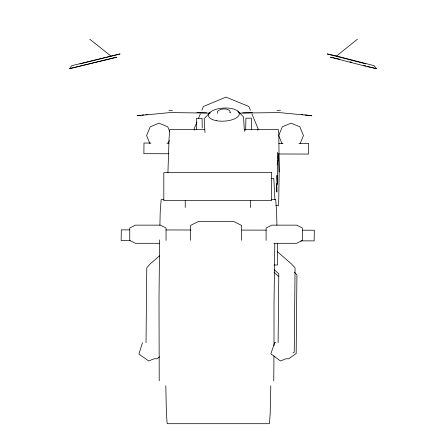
<?xml version="1.0" encoding="UTF-8"?>
<svg xmlns="http://www.w3.org/2000/svg" width="446" height="446" viewBox="0 0 446 446"><rect width="100%" height="100%" fill="white"/><g stroke="black" fill="none" stroke-linecap="round" stroke-linejoin="round"><path stroke-width="0.67" d="M273.749 380.862L273.95 355.986M146.026 342.679L146.767 267.929L149.711 264.294L159.529 255.853M278.114 342.628L278.8 273.749L274.229 269.752M196.357 129.758L196.535 118.335L202.088 118.318L202.222 128.074M245.69 130.277L245.88 118.19L251.433 118.173L251.594 130.015M159.596 239.892L159.005 298.608L159.216 380.862M159.908 225.33L160.198 212.162L161.151 199.54L163.922 199.54M270.789 385.796L270.187 413.732L269.429 423.7L167.172 423.7L166.414 413.732L165.812 385.796M274.803 243.622L274.011 304.847L274.011 345.622M167.919 172.741L169.067 138.299L169.787 129.591L204.608 129.591M142.48 342.667L138.94 354.074L148.696 360.965L154.149 358.779L156.992 358.779L159.584 356.828M168.008 143.701L169.302 140.574M196.942 122.12L194.094 129.006L194.612 130.26M198.503 118.363L200.315 113.975M201.871 110.218L203.426 106.46L225.971 97.122L248.846 106.46L250.401 110.218M257.66 130.26L258.184 129.006L251.957 113.975M300.097 143.701L303.464 135.567L299.835 126.803L291.076 123.174L282.312 126.803L278.689 135.567L282.056 143.701M69.604 68.645L116.78 57.188L69.604 68.645L71.706 65.701L120.08 53.944L79.879 63.889M210.033 112.492L204.19 118.675L204.982 132.518M365.77 63.889L327.13 53.944L336.557 56.012L357.436 39.198M292.994 352.819L294.226 352.368L295.062 267.929L291.818 264.294L277.15 251.466M140.462 115.308L137.056 115.748L170.177 112.57L210.161 113.111M141.828 115.135L143.874 114.867M145.914 114.605L147.28 114.427M276.999 110.385L280.484 110.262M242.719 112.86L252.453 112.621M239.106 113.111L279.068 112.57L311.843 115.748L304.986 114.851M244.308 129.591L278.438 129.591L278.828 134.029L279.163 171.888M271.72 178.4L273.805 178.4L274.937 199.646M271.53 199.54L275.684 199.54L276.637 212.162L276.921 225.33M275.862 205.439L278.65 205.439L279.168 173.377L278.739 155.994L278.477 153.82L278.393 160.711L277.596 152.359L277.256 164.853L277.518 160.911L277.713 180.256L277.496 184.254L276.933 175.479L276.882 192.092L276.342 183.585M159.657 243.299L135.445 243.299L129.747 240.444L129.747 227.99L135.445 225.141L160.354 225.141L166.051 227.99L166.051 240.444M273.866 243.299L296.696 243.299L302.394 240.444L302.394 227.99L296.696 225.141L271.792 225.141L266.095 227.99L266.095 240.444M274.078 264.996L277.546 264.996L277.312 243.36M150.932 143.049L143.98 143.038L143.88 153.692L168.895 153.747M166.91 143.088L168.995 143.094M278.783 143.339L282.954 143.344M298.937 143.383L308.665 143.406L308.56 154.06L278.683 153.993M129.669 229.88L121.306 229.863L121.156 240.522L130.21 240.539M165.901 229.946L190.988 229.997M241.855 230.091L266.24 230.142M302.477 230.208L314.318 230.231L314.168 240.89L300.927 240.862M196.881 112.621L206.598 112.86M168.945 110.262L172.39 110.379M301.557 114.399L302.929 114.577M336.557 56.012L374.205 65.701L376.396 68.645L367.961 66.833L330.469 57.188L339.897 59.251M275.99 342.796L274.714 342.506L270.873 353.812L280.439 360.965L285.936 358.779L288.779 358.779L296.172 353.516L296.93 274.987L294.494 272.149M349.848 61.81L351.844 62.323M363.785 65.4L365.781 65.913M367.108 66.253L376.396 68.645M89.741 39.198L110.876 56.012M273.894 272.082L278.739 276.704M237.869 111.249L243.555 116.919L244.386 131.453M169.82 131.81L167.746 126.803L158.988 123.174L150.23 126.803L146.6 135.567L149.968 143.701M229.963 112.152L230.186 112.844L229.88 110.708C226.535 108.027 220.67 108.417 217.548 111.31L217.419 113.468M250.429 200.655L250.429 207.546M241.637 240.294L241.637 225.447L233.609 221.433L198.531 221.433L190.503 225.447L190.503 240.294M185.235 200.655L185.235 207.546M271.542 172.669L163.81 172.669L163.81 200.655L271.542 200.655L271.542 172.669M216.221 120.654A15.448 6.551 -3.3 0 0 239.312 113.853A15.448 6.551 -3.3 0 0 216.126 109.298A15.448 6.551 -3.3 0 0 216.221 120.654"/></g></svg>
